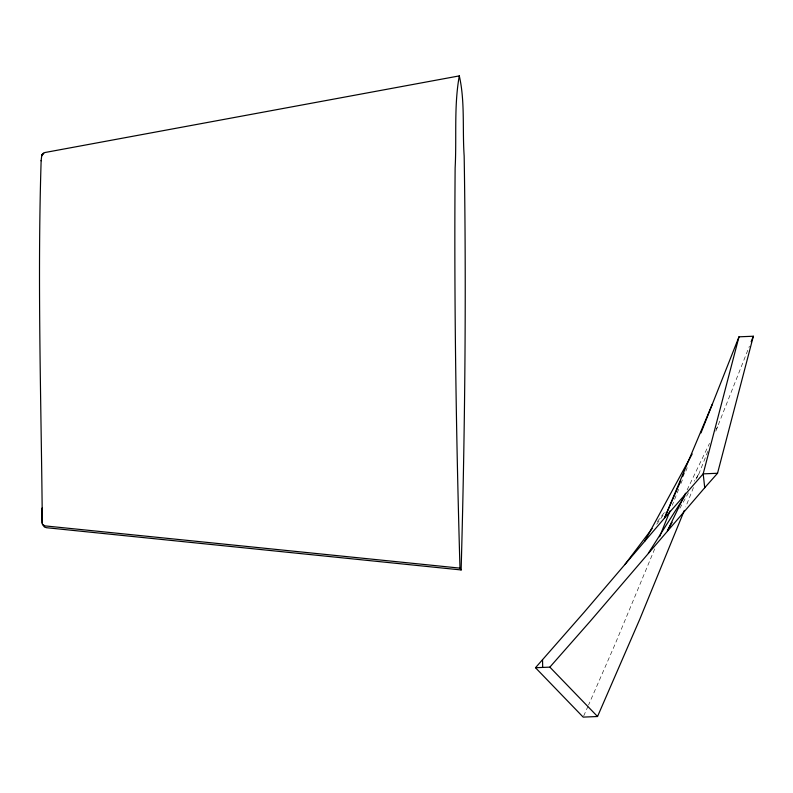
<?xml version="1.0" encoding="UTF-8"?>
<svg xmlns="http://www.w3.org/2000/svg" width="793" height="793" viewBox="0 0 793 793"><rect width="100%" height="100%" fill="white"/><g stroke="black" fill="none" stroke-linecap="round" stroke-linejoin="round"><path stroke-width="0.59" stroke-dasharray="3.96 2.97" d="M715.772 431.223L749.405 346.164M685.876 471.092L687.214 467.711M707.842 451.326L697.543 477.297M678.649 489.271L672.266 505.25M680.909 483.581L682.723 479.031M693.469 487.536L685.717 506.955M654.691 548.885L615.071 644.243L588.565 705.017M583.668 716.01L588.079 706.117M687.115 489.935L709.527 443.386M716.475 428.973L717.536 426.763M679.859 508.333L688.78 492.185M695.927 479.269L698.901 473.887L694.242 481.192M656.723 524.252L665.168 512.308M657.308 521.744L665.426 511.039"/><path stroke-width="1.19" d="M42.782 524.897L44.428 527.018L46.49 527.712L461.129 569.949C464.936 431.987 466.433 293.935 464.163 155.943C462.309 129.576 465.144 101.464 459.306 75.89L44.656 152.573L41.791 155.121L41.127 160.771M41.147 160.503C37.321 281.396 41.246 402.418 42.316 523.33L42.118 508.006L42.277 523.737M41.751 155.924L43.556 153.099L43.169 153.426M704.719 487.735L717.536 473.272L753.35 336.232L738.987 336.817L703.173 473.867A305.454 46.262 87.6 0 1 704.719 487.735L589.982 621.543L549.856 667.131L535.493 667.726L583.172 717.11L597.535 716.515L639.782 619.234L684.339 510.395M700.972 432.928L738.987 336.817M751.159 341.753L753.35 336.232M669.976 510.989L659.598 536.762M712.302 404.202L664.455 518.156L584.213 612.176L535.493 667.726M680.662 481.103L664.455 518.156L703.173 473.867L717.536 473.272M682.624 476.613L684.101 473.243M685.509 493.256L667.359 530.933L672.117 522.319M644.759 541.173L692.16 454.012M42.029 154.883L42.336 154.308M41.94 155.051L42.574 153.931M648.357 553.227L684.934 495.803M624.825 564.606L652.143 528.564M459.306 75.89C453.844 105.905 456.768 137.437 455.132 167.918C454.052 301.34 456.134 434.772 459.98 568.135L461.129 569.949M459.98 568.135L44.884 525.878L42.346 524.203M549.856 667.131L597.535 716.515M542.541 659.845A305.275 46.232 87.6 0 1 542.68 667.428"/></g></svg>
